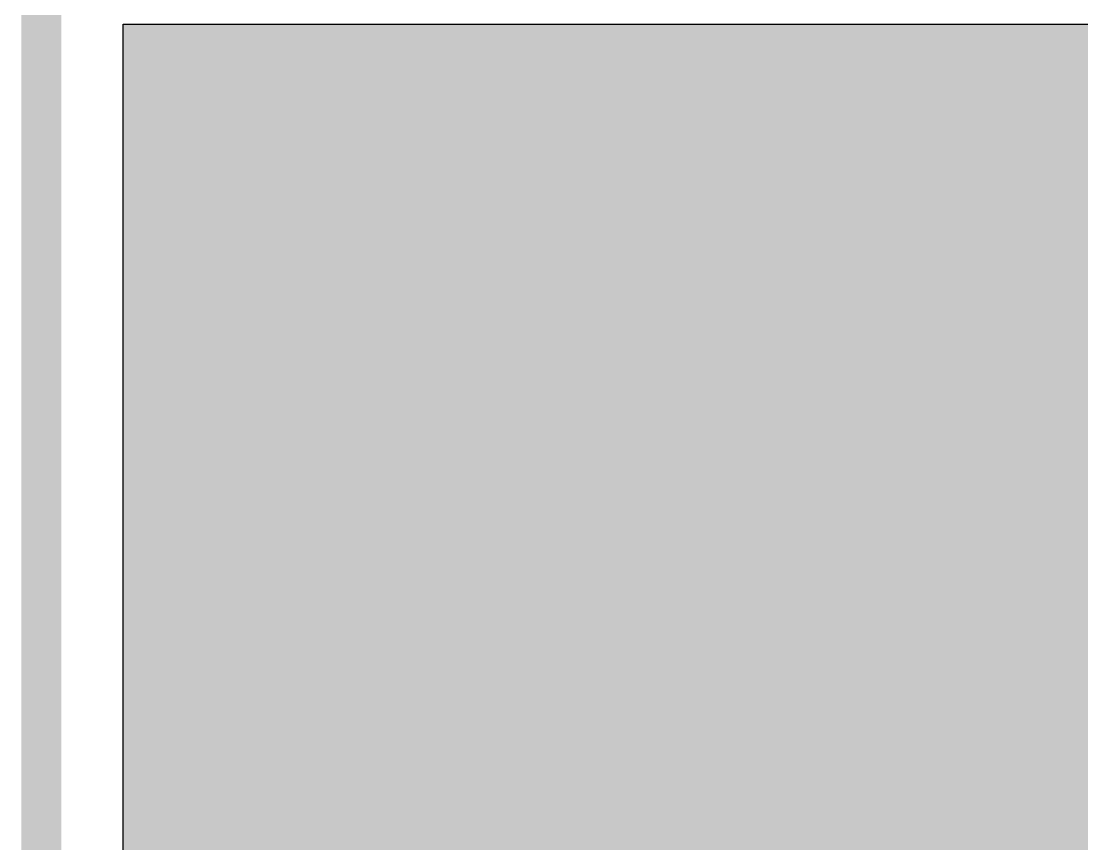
# Model space of a CAD drawing. Header units: inches. Extents: x -0.03 to 9.71, y 0.01 to 4.44.
# Drawn here: x 0.0061 to 0.2044, y 0.8232 to 0.9769 of the extents above; entities that cross this region are included whole.
import ezdxf

# ---------------------------------------------------------------- set-up
doc = ezdxf.new("R2010")
doc.units = ezdxf.units.IN
doc.header["$MEASUREMENT"] = 0
for name, color, linetype in [('Board Outline', 216, 'Continuous'), ('Bottom Layer', 5, 'Continuous'), ('Bottom Solder', 6, 'Continuous'), ('Layer 1', 16, 'Continuous'), ('Layer 2', 76, 'Continuous'), ('Top Layer', 1, 'Continuous'), ('Top Overlay', 2, 'Continuous')]:
    doc.layers.add(name, color=color, linetype=linetype)

msp = doc.modelspace()

# ---------------------------------------------------------------- hatches: boundary and pattern name
at = {"layer": 'Bottom Solder'}
msp.add_hatch(color=6, dxfattribs=at).paths.add_polyline_path([(0.02514, 0.77), (4.30557, 0.77), (4.30557, 0.97638), (0.02514, 0.97638)])

# ---------------------------------------------------------------- linework, layer by layer
at = {"layer": 'Board Outline'}
msp.add_lwpolyline([(0.00984, 0.00984, 0.0075, 0.0075, 0), (0.00984, 2.54921, 0.0075, 0.0075, 0)], format="xyseb", dxfattribs=at)
at = {"layer": 'Bottom Layer'}
for p, q in [((0.02514, 0.02514), (0.02514, 0.97638)), ((0.02514, 0.97638), (4.30557, 0.97638))]:
    msp.add_line(p, q, dxfattribs=at)
at = {"layer": 'Layer 1'}
for p, q in [((0.02514, 0.02514), (0.02514, 0.97638)), ((0.02514, 0.97638), (4.30557, 0.97638))]:
    msp.add_line(p, q, dxfattribs=at)
at = {"layer": 'Layer 2'}
for p, q in [((0.02514, 0.02514), (0.02514, 0.97638)), ((0.02514, 0.97638), (4.30557, 0.97638))]:
    msp.add_line(p, q, dxfattribs=at)
at = {"layer": 'Top Layer'}
for p, q in [((0.02514, 0.02514), (0.02514, 0.97638)), ((0.02514, 0.97638), (0.51014, 0.97638))]:
    msp.add_line(p, q, dxfattribs=at)
at = {"layer": 'Top Overlay'}
for points in [[(0.05843, 0.95856, 0.01, 0.01, 0), (0.33796, 0.95856, 0.01, 0.01, 0)], [(0.05843, 0.83656, 0.01, 0.01, 0), (0.05843, 0.95856, 0.01, 0.01, 0)], [(0.05843, 0.83656, 0.01, 0.01, 0), (0.33796, 0.83656, 0.01, 0.01, 0)]]:
    msp.add_lwpolyline(points, format="xyseb", dxfattribs=at)
for points in [[(0.05593, 0.95856, 0.005, 0.005, 1), (0.06093, 0.95856, 0.005, 0.005, 1)], [(0.05593, 0.95856, 0.005, 0.005, 1), (0.06093, 0.95856, 0.005, 0.005, 1)], [(0.05593, 0.83656, 0.005, 0.005, 1), (0.06093, 0.83656, 0.005, 0.005, 1)], [(0.05593, 0.83656, 0.005, 0.005, 1), (0.06093, 0.83656, 0.005, 0.005, 1)]]:
    msp.add_lwpolyline(points, format="xyseb", close=True, dxfattribs=at)

doc.saveas('drawing.dxf')
